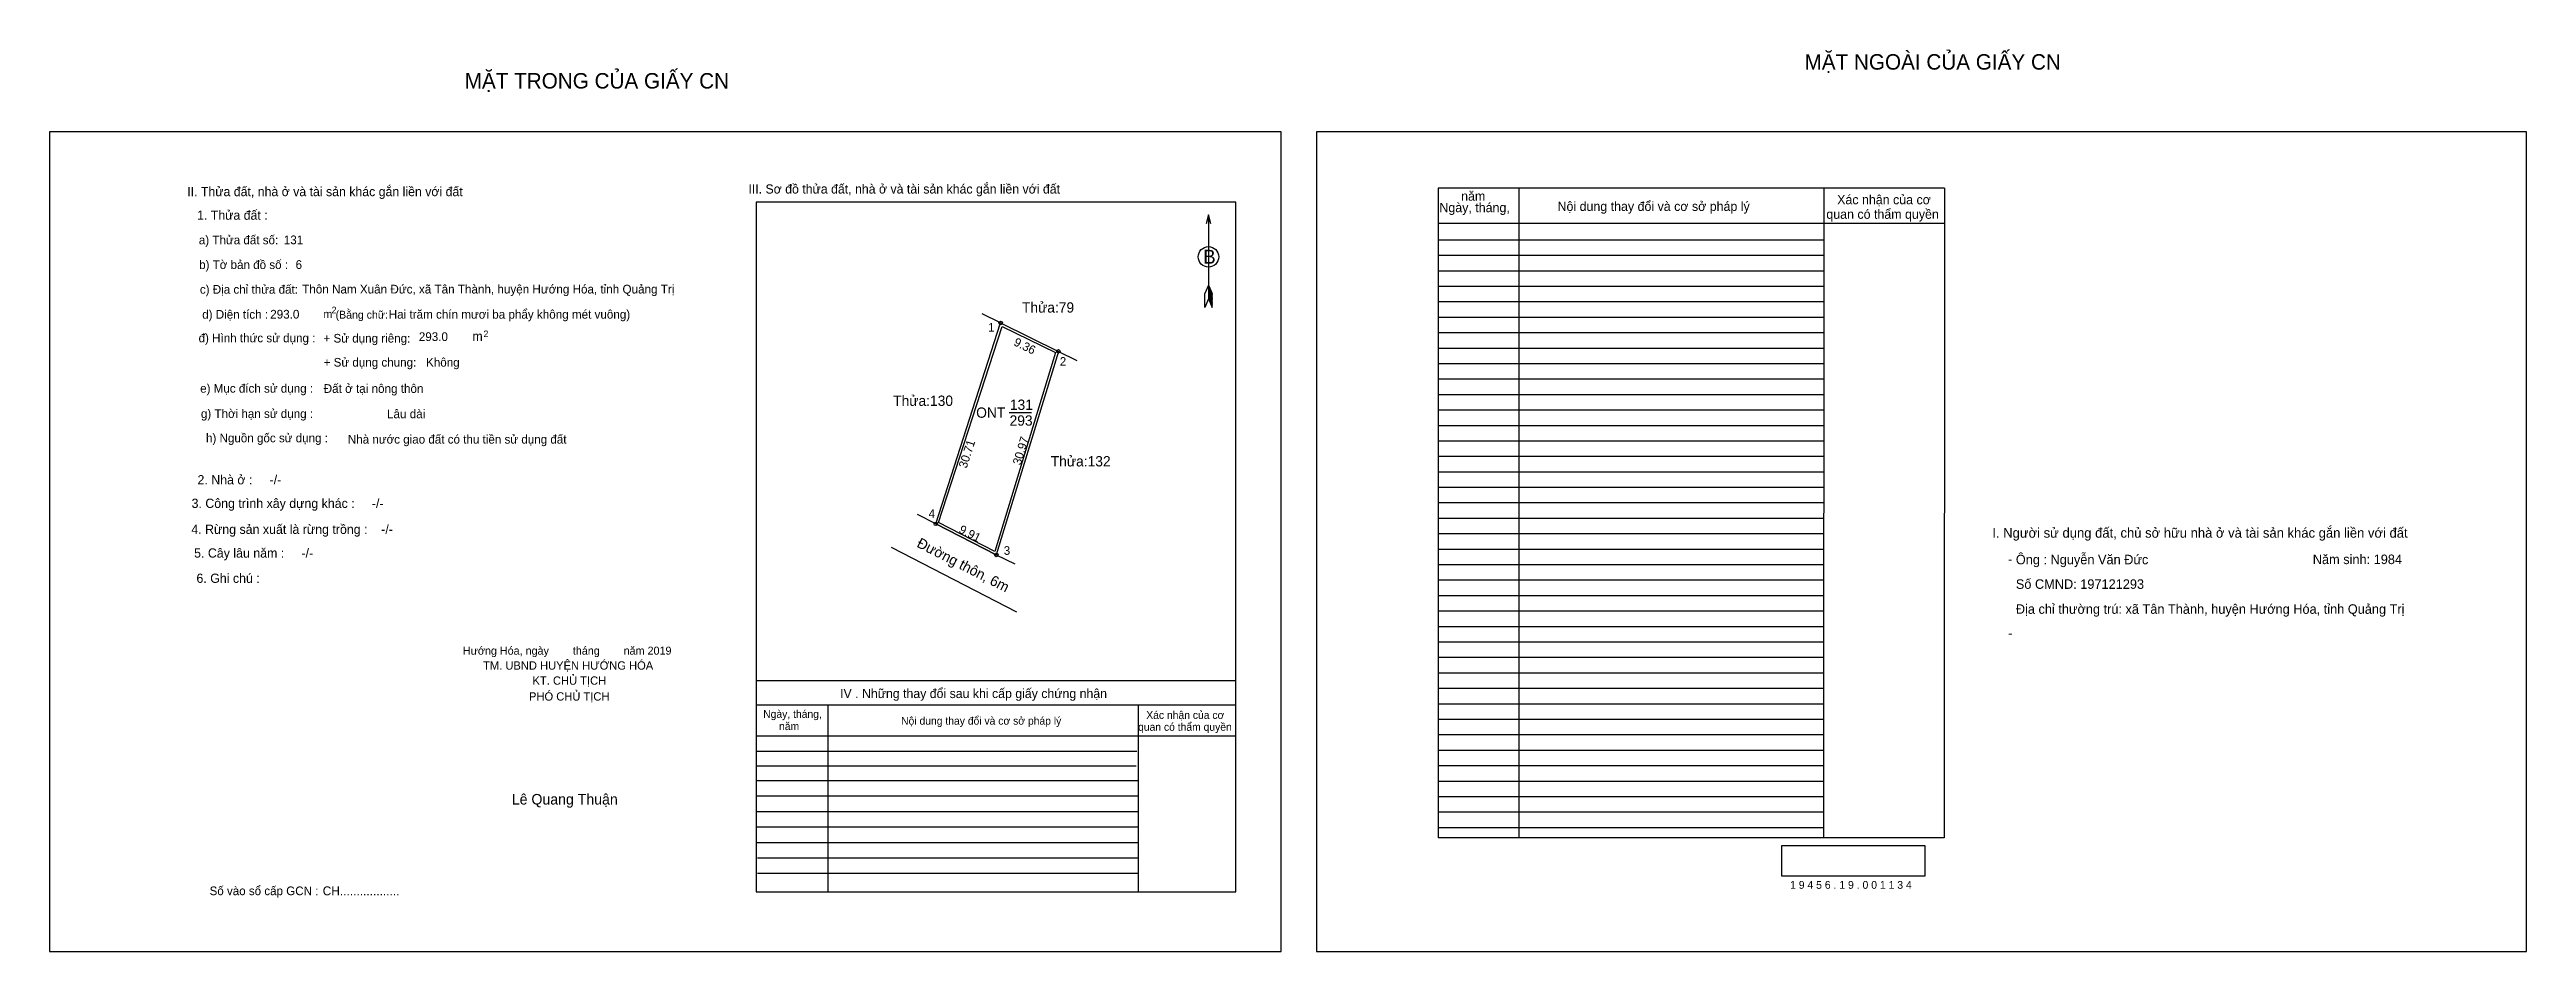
# Model space of a CAD drawing. Extents: x 539225 to 539585, y 1836899 to 1837031.
import ezdxf

# ---------------------------------------------------------------- set-up
doc = ezdxf.new("R2010")
doc.units = 0
for name, color, linetype in [('Default', 7, 'Continuous'), ('Level 1', 7, 'Continuous'), ('Level 10', 7, 'Continuous'), ('Level 11', 7, 'Continuous'), ('Level 13', 7, 'Continuous'), ('Level 27', 7, 'Continuous'), ('Level 35', 7, 'Continuous'), ('Level 36', 7, 'Continuous'), ('Level 40', 7, 'Continuous'), ('Level 49', 7, 'Continuous'), ('Level 5', 7, 'Continuous'), ('Level 52', 7, 'Continuous'), ('Level 55', 7, 'Continuous'), ('Level 6', 7, 'Continuous'), ('Level 7', 7, 'Continuous'), ('Level 8', 7, 'Continuous'), ('Level 9', 7, 'Continuous')]:
    doc.layers.add(name, color=color, linetype=linetype)

msp = doc.modelspace()

# ---------------------------------------------------------------- linework, layer by layer
at = {"layer": 'Level 1'}
for p, q in [((539224.7, 1837018.62), (539224.7, 1837018.62)), ((539408.97, 1837018.62), (539408.97, 1837018.62)), ((539393.27, 1837006.55), (539393.27, 1836994.3)), ((539393.27, 1836996.33), (539392.75, 1836995.08)), ((539393.27, 1836996.33), (539393.79, 1836995.08)), ((539393.27, 1836996.15), (539393.79, 1836994.9)), ((539393.27, 1836995.98), (539393.79, 1836994.72)), ((539393.27, 1836995.8), (539393.79, 1836994.54)), ((539393.27, 1836995.62), (539393.79, 1836994.36)), ((539393.27, 1836995.44), (539393.79, 1836994.17)), ((539393.27, 1836995.27), (539393.79, 1836993.99)), ((539392.73, 1836993.05), (539392.75, 1836995.08)), ((539393.27, 1836994.3), (539392.73, 1836993.05)), ((539393.27, 1836995.09), (539393.8, 1836993.81)), ((539393.27, 1836994.92), (539393.8, 1836993.63)), ((539393.27, 1836994.74), (539393.8, 1836993.45)), ((539393.27, 1836994.57), (539393.81, 1836993.27)), ((539393.27, 1836994.3), (539393.81, 1836993.05)), ((539393.81, 1836993.05), (539393.79, 1836995.08)), ((539403.84, 1836899.37), (539403.84, 1836899.37)), ((539584.97, 1836899.37), (539584.97, 1836899.37))]:
    msp.add_line(p, q, dxfattribs=at)
msp.add_lwpolyline([(539393.62, 1837005.25), (539393.27, 1837006.55), (539392.91, 1837005.25)], dxfattribs=at)
msp.add_circle((539393.27, 1837000.43), 1.49, dxfattribs=at)
at = {"layer": 'Level 10'}
msp.add_line((539353.6, 1836961.59), (539362.41, 1836957.06), dxfattribs=at)
for points in [[(539353.6, 1836961.59), (539363.04, 1836990.81), (539371.44, 1836986.68), (539362.41, 1836957.06)], [(539354.02, 1836961.77), (539363.25, 1836990.32), (539371.02, 1836986.5), (539362.2, 1836957.56)]]:
    msp.add_lwpolyline(points, close=True, dxfattribs=at)
at = {"layer": 'Level 11'}
for centre in [(539363.04, 1836990.81), (539371.44, 1836986.68), (539353.6, 1836961.59), (539353.6, 1836961.59), (539362.41, 1836957.06)]:
    msp.add_circle(centre, 0.25, dxfattribs=at)
at = {"layer": 'Level 27'}
for p, q in [((539363.04, 1836990.81), (539360.35, 1836992.13)), ((539371.44, 1836986.68), (539374.13, 1836985.36)), ((539353.6, 1836961.59), (539350.93, 1836962.96)), ((539362.41, 1836957.06), (539365.11, 1836955.75))]:
    msp.add_line(p, q, dxfattribs=at)
at = {"layer": 'Level 35'}
msp.add_line((539347.1, 1836958.18), (539365.35, 1836948.8), dxfattribs=at)
at = {"layer": 'Level 40'}
msp.add_lwpolyline([(539224.7, 1836899.37), (539403.84, 1836899.37), (539403.84, 1837018.62), (539224.7, 1837018.62)], close=True, dxfattribs=at)
at = {"layer": 'Level 52'}
for p, q in [((539500.32, 1837010.43), (539426.66, 1837010.43)), ((539426.66, 1837010.43), (539426.66, 1836915.89)), ((539438.4, 1837010.43), (539438.4, 1836915.89)), ((539482.76, 1837010.43), (539482.73, 1836915.89)), ((539500.32, 1837010.43), (539500.29, 1836915.89)), ((539500.32, 1837005.28), (539426.66, 1837005.28)), ((539482.76, 1837002.87), (539426.66, 1837002.87)), ((539482.76, 1837000.62), (539426.66, 1837000.62)), ((539482.76, 1836998.37), (539426.66, 1836998.37)), ((539482.75, 1836996.12), (539426.66, 1836996.12)), ((539482.75, 1836993.87), (539426.66, 1836993.87)), ((539482.75, 1836991.62), (539426.66, 1836991.62)), ((539482.75, 1836989.37), (539426.66, 1836989.37)), ((539482.75, 1836987.12), (539426.66, 1836987.12)), ((539482.75, 1836984.87), (539426.66, 1836984.87)), ((539482.75, 1836982.62), (539426.66, 1836982.62)), ((539482.75, 1836980.37), (539426.66, 1836980.37)), ((539482.75, 1836978.12), (539426.66, 1836978.12)), ((539482.75, 1836975.87), (539426.66, 1836975.87)), ((539482.75, 1836973.62), (539426.66, 1836973.62)), ((539482.75, 1836971.37), (539426.66, 1836971.37)), ((539482.74, 1836969.12), (539426.66, 1836969.12)), ((539482.74, 1836966.87), (539426.66, 1836966.87)), ((539482.74, 1836964.62), (539426.66, 1836964.62)), ((539482.74, 1836962.37), (539426.66, 1836962.37)), ((539482.74, 1836960.12), (539426.66, 1836960.12)), ((539482.74, 1836957.87), (539426.66, 1836957.87)), ((539482.74, 1836955.62), (539426.66, 1836955.62)), ((539482.74, 1836953.37), (539426.66, 1836953.37)), ((539482.74, 1836951.12), (539426.66, 1836951.12)), ((539482.74, 1836948.87), (539426.66, 1836948.87)), ((539482.74, 1836946.62), (539426.66, 1836946.62)), ((539482.74, 1836944.37), (539426.66, 1836944.37)), ((539482.73, 1836942.12), (539426.66, 1836942.12)), ((539482.73, 1836939.87), (539426.66, 1836939.87)), ((539482.73, 1836937.62), (539426.66, 1836937.62)), ((539482.73, 1836935.37), (539426.66, 1836935.37)), ((539482.73, 1836933.12), (539426.66, 1836933.12)), ((539482.73, 1836930.87), (539426.66, 1836930.87)), ((539482.73, 1836928.62), (539426.66, 1836928.62)), ((539482.73, 1836926.37), (539426.66, 1836926.37)), ((539482.73, 1836924.12), (539426.66, 1836924.12)), ((539482.73, 1836921.87), (539426.66, 1836921.87)), ((539482.73, 1836919.62), (539426.66, 1836919.62)), ((539482.73, 1836917.37), (539426.66, 1836917.37)), ((539500.29, 1836915.89), (539426.66, 1836915.89))]:
    msp.add_line(p, q, dxfattribs=at)
msp.add_lwpolyline([(539408.97, 1836899.37), (539584.97, 1836899.37), (539584.97, 1837018.62), (539408.97, 1837018.62)], close=True, dxfattribs=at)
at = {"layer": 'Level 6'}
msp.add_lwpolyline([(539476.68, 1836914.8), (539497.46, 1836914.8), (539497.46, 1836910.34), (539476.68, 1836910.34)], close=True, dxfattribs=at)
at = {"layer": 'Level 7'}
for p, q in [((539382.86, 1836928.47), (539327.48, 1836928.47)), ((539382.76, 1836926.33), (539327.48, 1836926.33)), ((539383.05, 1836924.2), (539327.48, 1836924.2)), ((539383.05, 1836921.95), (539327.48, 1836921.95)), ((539383.05, 1836919.7), (539327.48, 1836919.7)), ((539383.05, 1836917.45), (539327.48, 1836917.45)), ((539383.05, 1836915.2), (539327.48, 1836915.2)), ((539383.05, 1836912.95), (539327.66, 1836912.95)), ((539383.05, 1836910.7), (539327.66, 1836910.7))]:
    msp.add_line(p, q, dxfattribs=at)
at = {"layer": 'Level 8'}
for p, q in [((539397.23, 1837008.4), (539327.48, 1837008.4)), ((539327.48, 1837008.4), (539327.48, 1836908.05)), ((539397.23, 1836908.05), (539397.23, 1837008.4)), ((539397.23, 1836938.74), (539327.48, 1836938.74)), ((539397.23, 1836935.21), (539327.48, 1836935.21)), ((539337.89, 1836935.21), (539337.89, 1836908.05)), ((539383.05, 1836935.21), (539383.05, 1836908.05)), ((539397.23, 1836930.71), (539327.48, 1836930.71)), ((539327.48, 1836908.05), (539397.23, 1836908.05))]:
    msp.add_line(p, q, dxfattribs=at)
at = {"layer": 'Level 9'}
msp.add_line((539364.28, 1836977.77), (539367.53, 1836977.77), dxfattribs=at)

# ---------------------------------------------------------------- texts
at = {"layer": 'Default'}
for s, p in [('e) Mục đích sử dụng :', (539246.61, 1836980.67)), ('g) Thời hạn sử dụng :', (539246.72, 1836976.99)), ('h) Nguồn gốc sử dụng :', (539247.46, 1836973.45)), ('Nhà nước giao đất có thu tiền sử dụng đất', (539268.09, 1836973.26))]:
    msp.add_text(s, height=1.2623, dxfattribs=at).set_placement(p)
at = {"layer": 'Level 1'}
msp.add_text('B', height=2.02, dxfattribs=at).set_placement((539392.51, 1836999.44))
at = {"layer": 'Level 13'}
for s, p in [('ONT', (539359.48, 1836977.02)), ('293', (539364.34, 1836975.87)), ('131', (539364.38, 1836978.17))]:
    msp.add_text(s, height=1.5, dxfattribs=at).set_placement(p)
at = {"layer": 'Level 36'}
for s, p in [('Thửa:79', (539366.14, 1836992.32)), ('Thửa:130', (539347.41, 1836978.75)), ('Thửa:132', (539370.33, 1836969.94))]:
    msp.add_text(s, height=1.5, dxfattribs=at).set_placement(p)
at = {"layer": 'Level 49'}
for s, rotation, p in [('9.36', 333.8182, (539364.82, 1836987.62)), ('30.71', 72.0961, (539358.08, 1836969.58)), ('30.97', 73.0456, (539365.95, 1836970.04)), ('9.91', 332.7883, (539356.85, 1836960.37))]:
    msp.add_text(s, height=1.25, rotation=rotation, dxfattribs=at).set_placement(p)
at = {"layer": 'Level 5'}
msp.add_text('Đường thôn, 6m', height=1.5, rotation=332.7917, dxfattribs=at).set_placement((539350.72, 1836958.3))
at = {"layer": 'Level 52'}
for s, p in [('năm', (539430.02, 1837008.6)), ('Xác nhận của cơ', (539484.71, 1837008.08)), ('Ngày, tháng,', (539426.86, 1837006.93)), ('Nội dung thay đổi và cơ sở pháp lý', (539444.04, 1837007.11)), (' quan có thẩm quyền', (539482.64, 1837005.97))]:
    msp.add_text(s, height=1.35, dxfattribs=at).set_placement(p)
at = {"layer": 'Level 55'}
for s, height, p in [('130', 0.055, (539362.98, 1836990.76)), ('130', 0.055, (539362.98, 1836990.76)), ('1', 0.2, (539362.98, 1836990.81)), ('79', 0.055, (539363, 1836990.76)), ('2', 0.2, (539371.37, 1836986.68)), ('132', 0.055, (539371.38, 1836986.62)), ('79', 0.055, (539371.4, 1836986.62)), ('4', 0.2, (539353.53, 1836961.59)), ('130', 0.055, (539353.54, 1836961.54)), ('130', 0.055, (539353.54, 1836961.54)), ('0', 0.055, (539353.58, 1836961.54)), ('0', 0.055, (539353.58, 1836961.54)), ('3', 0.2, (539362.35, 1836957.06)), ('132', 0.055, (539362.35, 1836957.01)), ('0', 0.055, (539362.39, 1836957.01)), ('0', 0.055, (539362.39, 1836957.01))]:
    msp.add_text(s, height=height, dxfattribs=at).set_placement(p)
at = {"layer": 'Level 6'}
for s, height, p in [('131', 1.267, (539258.77, 1837002.27)), ('6', 1.27, (539260.49, 1836998.67)), ('Thôn Nam Xuân Đức, xã Tân Thành, huyện Hướng Hóa, tỉnh Quảng Trị', 1.269, (539261.45, 1836995.1)), ('293.0', 1.267, (539256.8, 1836991.45)), ('Hai trăm chín mươi ba phẩy không mét vuông)', 1.2672, (539274.04, 1836991.44)), ('293.0', 1.267, (539278.41, 1836988.19)), ('Đất ở tại nông thôn', 1.269, (539264.58, 1836980.64)), ('Lâu dài', 1.269, (539273.79, 1836976.95)), ('Ông : Nguyễn Văn Đức', 1.386, (539510.7, 1836955.7)), ('Năm sinh: 1984', 1.386, (539553.89, 1836955.73)), ('Số CMND: 197121293', 1.386, (539510.7, 1836952.13)), ('Địa chỉ thường trú: xã Tân Thành, huyện Hướng Hóa, tỉnh Quảng Trị', 1.386, (539510.7, 1836948.5)), ('1 9 4 5 6 . 1 9 . 0 0 1 1 3 4', 1.134, (539477.86, 1836908.49))]:
    msp.add_text(s, height=height, dxfattribs=at).set_placement(p)
at = {"layer": 'Level 7'}
for s, height, p in [('MẶT TRONG CỦA GIẤY CN', 2.2499, (539285.09, 1837024.92)), ('MẶT NGOÀI CỦA GIẤY CN', 2.2499, (539479.97, 1837027.67)), ('II. Thửa đất, nhà ở và tài sản khác gắn liền với đất', 1.3387, (539244.73, 1837009.26)), ('III. Sơ đồ thửa đất, nhà ở và tài sản khác gắn liền với đất', 1.3387, (539326.35, 1837009.64)), ('1. Thửa đất :', 1.3387, (539246.17, 1837005.83)), ('a) Thửa đất số:', 1.2623, (539246.42, 1837002.26)), ('b) Tờ bản đồ số :', 1.2623, (539246.46, 1836998.66)), ('c) Địa chỉ thửa đất:', 1.2623, (539246.57, 1836995.07)), ('d) Diện tích :', 1.2623, (539246.91, 1836991.43)), ('m', 1.15, (539264.54, 1836991.54)), ('2', 0.956, (539265.73, 1836992.22)), ('(Bằng chữ:', 1.147, (539266.31, 1836991.44)), ('đ) Hình thức sử dụng :', 1.2623, (539246.38, 1836988)), ('+ Sử dụng riêng:', 1.2623, (539264.55, 1836987.96)), ('m', 1.35, (539286.2, 1836988.21)), ('2', 0.956, (539287.82, 1836988.75)), ('+ Sử dụng chung:', 1.2623, (539264.57, 1836984.46)), ('Không', 1.262, (539279.47, 1836984.46)), ('2. Nhà ở :     -/-', 1.3463, (539246.22, 1836967.33)), ('3. Công trình xây dựng khác :     -/-', 1.3463, (539245.36, 1836963.9)), ('4. Rừng sản xuất là rừng trồng :    -/-', 1.3463, (539245.32, 1836960.12)), ('I. Người sử dụng đất, chủ sở hữu nhà ở và tài sản khác gắn liền với đất', 1.4174, (539507.28, 1836959.57)), ('5. Cây lâu năm :     -/-', 1.3463, (539245.73, 1836956.67)), ('-', 1.44, (539509.56, 1836955.74)), ('6. Ghi chú :', 1.3463, (539246.07, 1836953)), ('-', 1.44, (539509.58, 1836944.98)), ('Hướng Hóa, ngày        tháng        năm 2019', 1.1697, (539284.83, 1836942.55)), ('TM. UBND HUYỆN HƯỚNG HÓA', 1.212, (539287.76, 1836940.37)), ('KT. CHỦ TỊCH', 1.212, (539294.95, 1836938.18)), ('IV . Những thay đổi sau khi cấp giấy chứng nhận', 1.3387, (539339.69, 1836936.24)), ('PHÓ CHỦ TỊCH', 1.2119, (539294.44, 1836935.87)), ('Ngày, tháng,', 1.125, (539328.5, 1836933.36)), ('Xác nhận của cơ', 1.125, (539384.22, 1836933.21)), ('năm', 1.125, (539330.81, 1836931.58)), ('Nội dung thay đổi và cơ sở pháp lý', 1.125, (539348.56, 1836932.37)), (' quan có thẩm quyền', 1.125, (539382.61, 1836931.48)), ('Lê Quang Thuận', 1.5351, (539291.94, 1836920.75)), ('Số vào sổ cấp GCN :', 1.2599, (539247.98, 1836907.56)), ('CH..................', 1.296, (539264.43, 1836907.54))]:
    msp.add_text(s, height=height, dxfattribs=at).set_placement(p)
at = {"layer": 'Level 9'}
for s, p in [('1', (539361.22, 1836989.56)), ('2', (539371.65, 1836984.59)), ('4', (539352.56, 1836962.44)), ('3', (539363.49, 1836957.08))]:
    msp.add_text(s, height=1.25, dxfattribs=at).set_placement(p)

doc.saveas('drawing.dxf')
